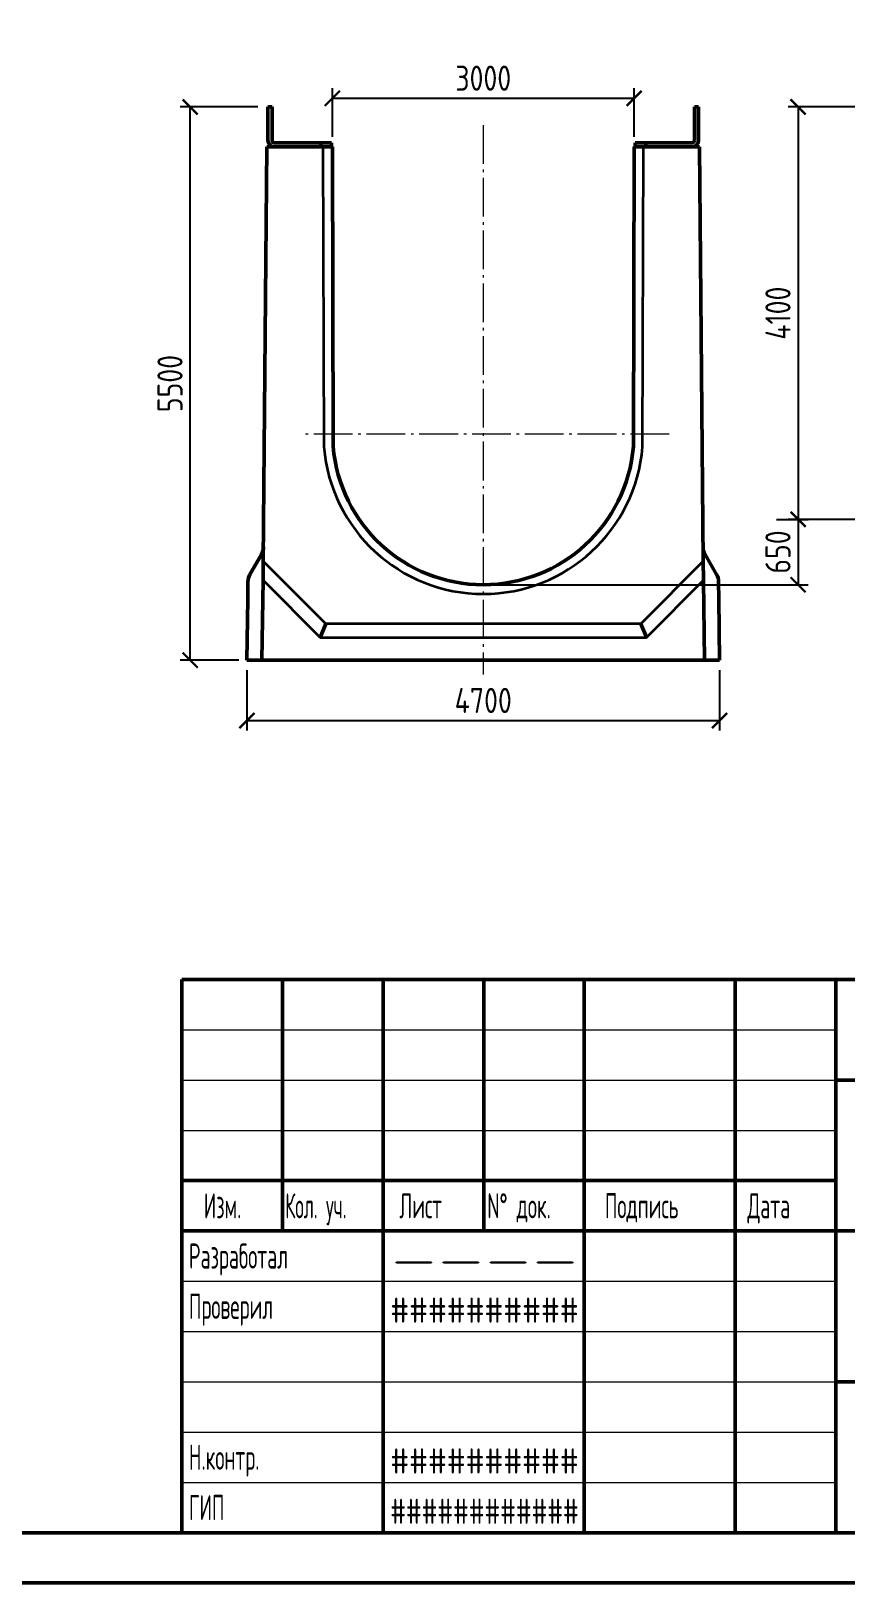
# Model space of a CAD drawing. Header units: millimetres. Extents: x 39361852 to 44659708, y 23030680 to 23754735.
# Drawn here: x 42492991 to 42501092, y 23444932 to 23460362 of the extents above; entities that cross this region are included whole.
import ezdxf
from ezdxf.enums import TextEntityAlignment as Align

# ---------------------------------------------------------------- set-up
doc = ezdxf.new("R2010")
doc.units = ezdxf.units.MM
doc.linetypes.add('CHAIN', pattern=[0.7087, 0.4724, -0.0591, 0.1181, -0.0591])
doc.linetypes.add('осевая', pattern=[10.49, 7.7, -1.14, 0.51, -1.14])
for name, color, linetype, lineweight in [('0.18_Оси', 252, 'осевая', 18), ('0.50_Основные', 30, 'Continuous', 50), ('Видимые тонкие (ГОСТ)', 7, 'Continuous', 35), ('Видимый контур (ГОСТ)', 7, 'Continuous', 50), ('Линия  разреза (ГОСТ)', 7, 'CHAIN', 70)]:
    doc.layers.add(name, color=color, linetype=linetype, lineweight=lineweight)
doc.layers.add('Тексты', color=142, linetype='Continuous')
doc.styles.add('GOST 2.304', font='GOST_0.TTF')
doc.styles.add('SIMPLEX', font='ROMANS.shx', dxfattribs={"width": 0.7})
doc.dimstyles.new('DIM_00100_2.5', dxfattribs={"dimscale": 100, "dimtxt": 2.5, "dimasz": 1.5, "dimexe": 1, "dimexo": 1, "dimgap": 0.3, "dimtad": 0, "dimdec": 0, "dimrnd": 0.1, "dimdsep": 46, "dimtxsty": 'GOST 2.304', "dimblk": 'ARCHTICK', "dimcen": 1.5, "dimclrd": 256, "dimclre": 256, "dimclrt": 72, "dimadec": 0, "dimazin": 0, "dimtfac": 1, "dimtdec": 0, "dimtmove": 0, "dimatfit": 3, "dimldrblk": 'NONE', "dimfxl": 1, "dimtvp": 0.8, "dimtolj": 1, "dimtzin": 0, "dimarcsym": 0})

# ---------------------------------------------------------------- blocks, each defined once
blk = doc.blocks.new('*U65')
at = {"layer": '0.50_Основные', "lineweight": 0}
for p, q in [((-190, 55), (-125, 55)), ((-190, 50), (-125, 50)), ((-190, 45), (-125, 45)), ((-190, 30), (-125, 30)), ((-190, 25), (-125, 25)), ((-190, 20), (-125, 20)), ((-190, 15), (-125, 15)), ((-190, 10), (-125, 10))]:
    blk.add_line(p, q, dxfattribs=at)
at = {"layer": '0.50_Основные'}
for points in [[(-420, 0), (0, 0), (0, 297), (-420, 297)], [(-400, 5), (-5, 5), (-5, 292), (-400, 292)], [(-190, 60), (-190, 5), (-5, 5), (-5, 60)]]:
    blk.add_lwpolyline(points, close=True, dxfattribs=at)
for points in [[(-190, 60), (-5, 60)], [(-180, 60), (-180, 35)], [(-170, 60), (-170, 5)], [(-160, 60), (-160, 35)], [(-150, 60), (-150, 5)], [(-135, 60), (-135, 5)], [(-125, 60), (-125, 5)], [(-125, 50), (-5, 50)], [(-190, 40), (-125, 40)], [(-190, 35), (-5, 35)], [(-125, 20), (-5, 20)]]:
    blk.add_lwpolyline(points, dxfattribs=at)
at = {"style": 'SIMPLEX', "width": 0.7, "flags": 9}
blk.add_attdef('Примеч.', text='', height=3.5, dxfattribs=at).set_placement((-98.81, -33.65), align=Align.MIDDLE_LEFT)
at = {"layer": 'Тексты', "style": 'GOST 2.304'}
for s, width, p in [('Изм.', 0.7, (-187.83, 37.5)), ('Кол. уч.', 0.65, (-179.73, 37.5)), ('Лист', 0.7, (-168.39, 37.5)), ('N° док.', 0.7, (-159.65, 37.5)), ('Подпись', 0.7, (-147.96, 37.5)), ('Дата', 0.7, (-133.78, 37.5)), ('Разработал', 0.7, (-189.31, 32.5)), ('Проверил', 0.7, (-189.31, 27.5)), ('Н.контр.', 0.7, (-189.31, 12.5)), ('ГИП', 0.7, (-189.31, 7.5))]:
    blk.add_text(s, height=2.5, dxfattribs=dict(at, width=width)).set_placement(p, align=Align.MIDDLE_LEFT)
for s, width, p, p2 in [('----', 3.278727, (-169.29, 30.87), (-150.56, 30.87)), ('##########', 0.912341, (-169.29, 25.87), (-150.56, 25.87)), ('##########', 0.912341, (-169.29, 10.87), (-150.56, 10.87)), ('############', 0.760284, (-169.29, 5.87), (-150.56, 5.87))]:
    blk.add_text(s, height=2.5, dxfattribs=dict(at, width=width)).set_placement(p, p2, align=Align.FIT)
at = {"layer": 'Тексты', "style": 'SIMPLEX', "width": 0.7, "flags": 8}
for tag, height, p in [('Лист', 5, (-32.5, 25)), ('Наименование', 2.5, (-90, 12.5))]:
    blk.add_attdef(tag, text='', height=height, dxfattribs=at).set_placement(p, align=Align.MIDDLE_CENTER)
blk = doc.blocks.new('_ArchTick')
at = {"color": 0, "linetype": 'ByBlock', "const_width": 0.15}
blk.add_lwpolyline([(-0.5, -0.5), (0.5, 0.5)], dxfattribs=at)
blk = doc.blocks.new('*D70')
at = {"layer": 'Линия  разреза (ГОСТ)', "linetype": 'Continuous', "lineweight": -2, "transparency": 16777216}
for p, q in [((42495246, 23459607), (42494472, 23459607)), ((42494572, 23454107), (42494572, 23459607)), ((42495056, 23454107), (42494472, 23454107))]:
    blk.add_line(p, q, dxfattribs=at)
at = {"layer": 'Линия  разреза (ГОСТ)', "linetype": 'Continuous', "lineweight": -2, "transparency": 16777216, "xscale": 150, "yscale": 150, "zscale": 150}
for p, rotation in [((42494572, 23459607), 90), ((42494572, 23454107), 270)]:
    blk.add_blockref('_ArchTick', p, dxfattribs=dict(at, rotation=rotation))
at = {"layer": 'Линия  разреза (ГОСТ)', "color": 72, "linetype": 'Continuous', "lineweight": -2, "transparency": 16777216, "insert": (42494372, 23456857), "char_height": 250, "attachment_point": 5, "rotation": 90, "style": 'GOST 2.304'}
blk.add_mtext('\\A1;5500', dxfattribs=at)
blk = doc.blocks.new('_None')
blk = doc.blocks.new('*D71')
at = {"layer": 'Линия  разреза (ГОСТ)', "linetype": 'Continuous', "lineweight": -2, "transparency": 16777216}
for p, q in [((42501392, 23459607), (42500516, 23459607)), ((42500616, 23459607), (42500616, 23455507)), ((42501182, 23455507), (42500516, 23455507))]:
    blk.add_line(p, q, dxfattribs=at)
at = {"layer": 'Линия  разреза (ГОСТ)', "linetype": 'Continuous', "lineweight": -2, "transparency": 16777216, "xscale": 150, "yscale": 150, "zscale": 150}
for p, rotation in [((42500616, 23459607), 90), ((42500616, 23455507), 270)]:
    blk.add_blockref('_ArchTick', p, dxfattribs=dict(at, rotation=rotation))
at = {"layer": 'Линия  разреза (ГОСТ)', "color": 72, "linetype": 'Continuous', "lineweight": -2, "transparency": 16777216, "insert": (42500416, 23457557), "char_height": 250, "attachment_point": 5, "rotation": 90, "style": 'GOST 2.304'}
blk.add_mtext('\\A1;4100', dxfattribs=at)
blk = doc.blocks.new('*D77')
at = {"layer": 'Линия  разреза (ГОСТ)', "linetype": 'Continuous', "lineweight": -2, "transparency": 16777216}
for p, q in [((42495136, 23454007), (42495136, 23453406)), ((42499836, 23454007), (42499836, 23453406)), ((42495136, 23453506), (42499836, 23453506))]:
    blk.add_line(p, q, dxfattribs=at)
at = {"layer": 'Линия  разреза (ГОСТ)', "linetype": 'Continuous', "lineweight": -2, "transparency": 16777216, "xscale": 150, "yscale": 150, "zscale": 150, "rotation": 180}
blk.add_blockref('_ArchTick', (42495136, 23453506), dxfattribs=at)
at = {"layer": 'Линия  разреза (ГОСТ)', "linetype": 'Continuous', "lineweight": -2, "transparency": 16777216, "xscale": 150, "yscale": 150, "zscale": 150}
blk.add_blockref('_ArchTick', (42499836, 23453506), dxfattribs=at)
at = {"layer": 'Линия  разреза (ГОСТ)', "color": 72, "linetype": 'Continuous', "lineweight": -2, "transparency": 16777216, "insert": (42497486, 23453706), "char_height": 250, "attachment_point": 5, "style": 'GOST 2.304'}
blk.add_mtext('\\A1;4700', dxfattribs=at)
blk = doc.blocks.new('*D68')
at = {"layer": 'Линия  разреза (ГОСТ)', "linetype": 'Continuous', "lineweight": -2, "transparency": 16777216}
for p, q in [((42500402, 23455507), (42500716, 23455507)), ((42500616, 23455507), (42500616, 23454857)), ((42497586, 23454857), (42500716, 23454857))]:
    blk.add_line(p, q, dxfattribs=at)
at = {"layer": 'Линия  разреза (ГОСТ)', "linetype": 'Continuous', "lineweight": -2, "transparency": 16777216, "xscale": 150, "yscale": 150, "zscale": 150}
for p, rotation in [((42500616, 23455507), 90), ((42500616, 23454857), 270)]:
    blk.add_blockref('_ArchTick', p, dxfattribs=dict(at, rotation=rotation))
at = {"layer": 'Линия  разреза (ГОСТ)', "color": 72, "linetype": 'Continuous', "lineweight": -2, "transparency": 16777216, "insert": (42500416, 23455182), "char_height": 250, "attachment_point": 5, "rotation": 90, "style": 'GOST 2.304'}
blk.add_mtext('\\A1;650', dxfattribs=at)
blk = doc.blocks.new('*D69')
at = {"layer": 'Линия  разреза (ГОСТ)', "linetype": 'Continuous', "lineweight": -2, "transparency": 16777216}
for p, q in [((42495986, 23459310), (42495986, 23459793)), ((42498986, 23459310), (42498986, 23459793)), ((42495986, 23459693), (42498986, 23459693))]:
    blk.add_line(p, q, dxfattribs=at)
at = {"layer": 'Линия  разреза (ГОСТ)', "linetype": 'Continuous', "lineweight": -2, "transparency": 16777216, "xscale": 150, "yscale": 150, "zscale": 150, "rotation": 180}
blk.add_blockref('_ArchTick', (42495986, 23459693), dxfattribs=at)
at = {"layer": 'Линия  разреза (ГОСТ)', "linetype": 'Continuous', "lineweight": -2, "transparency": 16777216, "xscale": 150, "yscale": 150, "zscale": 150}
blk.add_blockref('_ArchTick', (42498986, 23459693), dxfattribs=at)
at = {"layer": 'Линия  разреза (ГОСТ)', "color": 72, "linetype": 'Continuous', "lineweight": -2, "transparency": 16777216, "insert": (42497486, 23459893), "char_height": 250, "attachment_point": 5, "style": 'GOST 2.304'}
blk.add_mtext('\\A1;3000', dxfattribs=at)

msp = doc.modelspace()

# ---------------------------------------------------------------- linework, layer by layer
at = {"layer": '0.18_Оси', "color": 0, "ltscale": 50}
for p, q in [((42497486.1332, 23459426.7902), (42497486.1332, 23453964.3284)), ((42499333.5114, 23456354.0276), (42495673.8953, 23456354.0276))]:
    msp.add_line(p, q, dxfattribs=at)
at = {"layer": 'Видимые тонкие (ГОСТ)', "color": 0}
for p, q in [((42495892.4565, 23459210.0276), (42495902.6314, 23456226.5535)), ((42499069.6349, 23456226.5535), (42499079.8098, 23459210.0276)), ((42495920.8903, 23454469.0809), (42495299.424, 23455090.5472)), ((42499672.8424, 23455090.5472), (42499051.3761, 23454469.0809)), ((42495296.858, 23454900.6647), (42495864.5235, 23454332.9993)), ((42499107.7429, 23454332.9993), (42499675.4084, 23454900.6647)), ((42495864.5235, 23454332.9993), (42499107.7429, 23454332.9993)), ((42499051.3761, 23454469.0809), (42495920.8903, 23454469.0809))]:
    msp.add_line(p, q, dxfattribs=at)
msp.add_arc((42497486.1332, 23456354.0276), 1588.6244, 184.60246494, 355.39753506, dxfattribs=at)
at = {"layer": 'Видимый контур (ГОСТ)', "color": 0}
for p, q in [((42495386.1332, 23459607.0276), (42495346.1332, 23459607.0276)), ((42495346.1332, 23459607.0276), (42495346.1332, 23459275.0276)), ((42495386.1332, 23459607.0276), (42495386.1332, 23459275.0276)), ((42499586.1332, 23459607.0276), (42499586.1332, 23459275.0276)), ((42499586.1332, 23459607.0276), (42499626.1332, 23459607.0276)), ((42499626.1332, 23459275.0276), (42499626.1332, 23459607.0276)), ((42495299.424, 23455090.5472), (42495336.1332, 23459210.0276)), ((42495336.1332, 23459210.0276), (42495866.1332, 23459210.0276)), ((42495871.1332, 23459250.0276), (42495411.1332, 23459250.0276)), ((42495894.5116, 23459210.0276), (42495866.1332, 23459210.0276)), ((42495921.1332, 23459250.0276), (42495871.1332, 23459250.0276)), ((42495871.1332, 23459210.0276), (42495871.1332, 23459250.0276)), ((42495894.5116, 23459210.0276), (42495897.7548, 23459210.0276)), ((42495897.7548, 23459210.0276), (42495926.1332, 23459210.0276)), ((42495921.1332, 23459250.0276), (42495976.1332, 23459250.0276)), ((42495926.1332, 23459210.0276), (42495986.1332, 23459210.0276)), ((42495976.1332, 23459250.0276), (42495976.1332, 23459210.0276)), ((42495986.1332, 23459210.0276), (42495994.2324, 23456230.5728)), ((42498978.0339, 23456230.5728), (42498986.1332, 23459210.0276)), ((42498986.1332, 23459210.0276), (42499046.1332, 23459210.0276)), ((42498996.1332, 23459210.0276), (42498996.1332, 23459250.0276)), ((42498996.1332, 23459250.0276), (42499051.1332, 23459250.0276)), ((42499046.1332, 23459210.0276), (42499636.1332, 23459210.0276)), ((42499101.1332, 23459250.0276), (42499051.1332, 23459250.0276)), ((42499101.1332, 23459250.0276), (42499101.1332, 23459210.0276)), ((42499561.1332, 23459250.0276), (42499101.1332, 23459250.0276)), ((42499636.1332, 23459210.0276), (42499672.8424, 23455090.5472)), ((42495281.2441, 23455158.3671), (42495166.6983, 23454959.968)), ((42499805.568, 23454959.968), (42499691.0223, 23455158.3671)), ((42495296.858, 23454900.6647), (42495297.6303, 23454957.8152)), ((42495298.6517, 23455033.3967), (42495297.6303, 23454957.8152)), ((42495299.424, 23455090.5472), (42495298.6517, 23455033.3967)), ((42499673.6147, 23455033.3967), (42499672.8424, 23455090.5472)), ((42499674.636, 23454957.8152), (42499673.6147, 23455033.3967)), ((42499674.636, 23454957.8152), (42499675.4084, 23454900.6647)), ((42495144.2635, 23454711.9695), (42495146.6157, 23454886.9838)), ((42495286.1332, 23454107.0276), (42495296.858, 23454900.6647)), ((42499686.1332, 23454107.0276), (42499675.4084, 23454900.6647)), ((42499825.6507, 23454886.9838), (42499828.0029, 23454711.9695)), ((42495144.2635, 23454711.9695), (42495136.1332, 23454107.0276)), ((42499836.1332, 23454107.0276), (42499828.0029, 23454711.9695)), ((42495903.9251, 23454428.1233), (42495864.5235, 23454332.9993)), ((42495903.9251, 23454428.1233), (42495920.8903, 23454469.0809)), ((42499051.3761, 23454469.0809), (42499068.3412, 23454428.1233)), ((42499090.7777, 23454373.9569), (42499068.3412, 23454428.1233)), ((42499090.7777, 23454373.9569), (42499107.7429, 23454332.9993)), ((42495156.2282, 23454107.0276), (42495136.1332, 23454107.0276)), ((42495266.0381, 23454107.0276), (42495156.2282, 23454107.0276)), ((42495266.0381, 23454107.0276), (42495286.1332, 23454107.0276)), ((42495286.1332, 23454107.0276), (42499686.1332, 23454107.0276)), ((42499686.1332, 23454107.0276), (42499706.2282, 23454107.0276)), ((42499816.0381, 23454107.0276), (42499706.2282, 23454107.0276)), ((42499836.1332, 23454107.0276), (42499816.0381, 23454107.0276))]:
    msp.add_line(p, q, dxfattribs=at)
for centre, radius, start, end in [((42495411.1332, 23459275.0276), 65, 180, 270), ((42495411.1332, 23459275.0276), 25, 180, 270), ((42499561.1332, 23459275.0276), 65, 270, 0), ((42499561.1332, 23459275.0276), 25, 270, 0), ((42497486.1332, 23456354.0276), 1497, 184.73044982, 355.26955018), ((42495151.3403, 23455233.3671), 150, 329.99999998, 359.22577984), ((42499820.9261, 23455233.3671), 150, 180.77422016, 210.00000002), ((42495296.6021, 23454884.968), 150, 149.99999998, 179.22999999), ((42499675.6642, 23454884.968), 150, 0.77000001, 30.00000002)]:
    msp.add_arc(centre, radius, start, end, dxfattribs=at)

# ---------------------------------------------------------------- block references
at = {"xscale": 100, "yscale": 100, "zscale": 100}
msp.add_blockref('*U65', (42513490.7926, 23444931.8594), dxfattribs=at)

# ---------------------------------------------------------------- dimensions: what is measured, and where the dimension line sits
at = {"layer": 'Линия  разреза (ГОСТ)', "color": 0, "linetype": 'Continuous', "lineweight": -2}
for base, p1, p2, picture, middle in [((42498986.1332, 23459693.1491), (42495986.1332, 23459210.0276), (42498986.1332, 23459210.0276), '*D69', (42497486.1332, 23459893.2921)), ((42499836.1332, 23453506.0854), (42495136.1332, 23454107.0276), (42499836.1332, 23454107.0276), '*D77', (42497486.1332, 23453706.2283))]:
    dim = msp.add_linear_dim(base=base, p1=p1, p2=p2, dimstyle='DIM_00100_2.5', dxfattribs=at)
    dim.commit()
    dim.dimension.update_dxf_attribs({"geometry": picture, "text_midpoint": middle})
for base, p1, p2, picture, middle in [((42494572.0194, 23459607.0276), (42495156.2282, 23454107.0276), (42495346.1332, 23459607.0276), '*D70', (42494371.8764, 23456857.0276)), ((42500616.0732, 23455507.0276), (42501491.8727, 23459607.0276), (42501281.8727, 23455507.0276), '*D71', (42500415.9302, 23457557.0276)), ((42500616.0732, 23454857.0276), (42500301.525, 23455507.0276), (42497486.1332, 23454857.0276), '*D68', (42500415.7873, 23455182.0276))]:
    dim = msp.add_linear_dim(base=base, p1=p1, p2=p2, angle=90, dimstyle='DIM_00100_2.5', dxfattribs=at)
    dim.commit()
    dim.dimension.update_dxf_attribs({"geometry": picture, "text_midpoint": middle})

doc.saveas('drawing.dxf')
